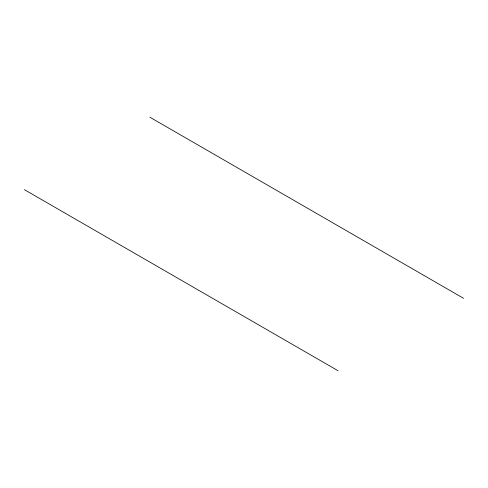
<?xml version="1.0" encoding="UTF-8"?>
<svg xmlns="http://www.w3.org/2000/svg" width="488" height="488" viewBox="0 0 488 488"><rect width="100%" height="100%" fill="white"/><g stroke="black" fill="none" stroke-linecap="round" stroke-linejoin="round"><path stroke-width="0.73" d="M149.883 117.218L463.6 298.339M24.4 189.661L338.117 370.782"/></g></svg>
